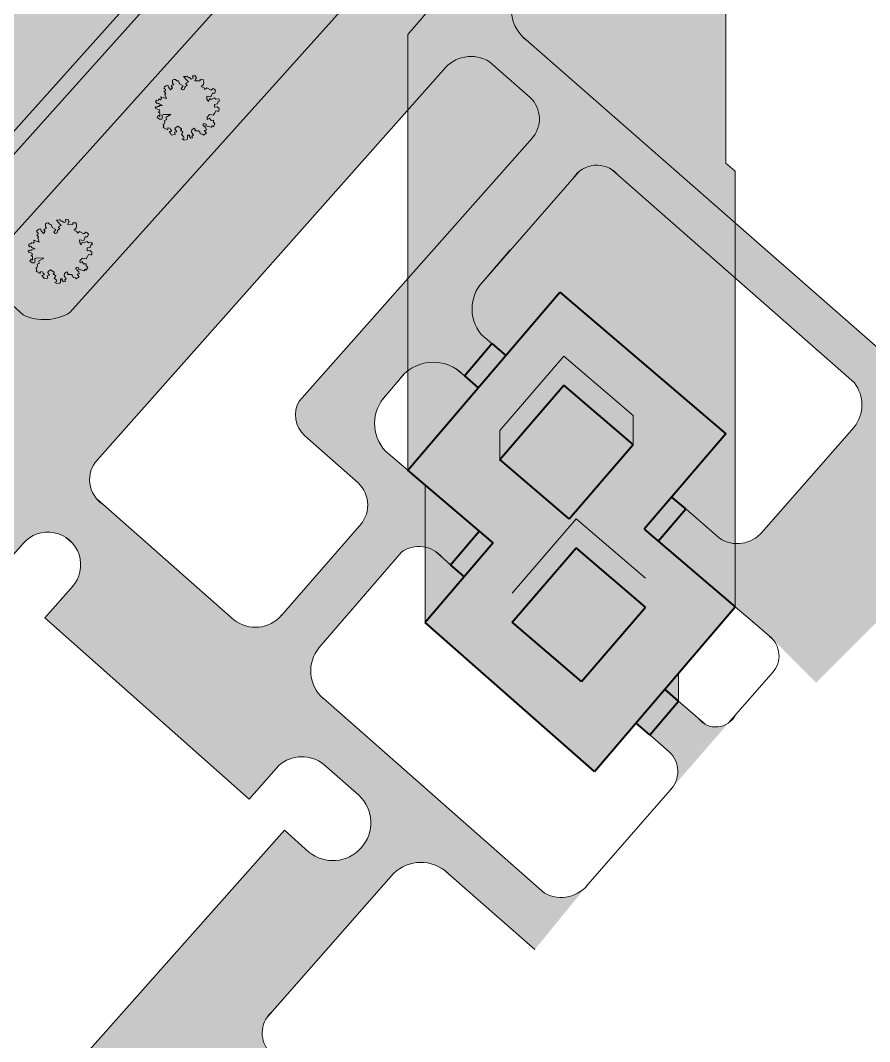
# Model space of a CAD drawing. Header units: millimetres. Extents: x 145836 to 266027, y 108786 to 206069.
# Drawn here: x 172898 to 180362, y 126078 to 135057 of the extents above; entities that cross this region are included whole.
import ezdxf

# ---------------------------------------------------------------- set-up
doc = ezdxf.new("R2010")
doc.units = ezdxf.units.MM
doc.layers.get('0').update_dxf_attribs({"color": 250})

msp = doc.modelspace()

# ---------------------------------------------------------------- hatches: boundary and pattern name
at = {"lineweight": 13, "true_color": 0xfcfcfc}
h = msp.add_hatch(color=7, dxfattribs=at)
h.set_gradient(color1=(194, 223, 180), color2=(197, 224, 184), centered=1, one_color=1, tint=0.8)
h.paths.add_polyline_path([(179772.6, 143016.4, -0.792677), (180445.3, 141647.1), (172659.1, 132974.9, 0.35594), (172704.3, 132663), (172922.2, 132467.6, 0.250858), (173333.5, 132488.7), (183710.9, 144062.1, 0.658834), (183475.1, 144519.6), (167837.7, 142487.8, 0.355396), (167538.1, 142088.4), (167590.2, 141702, 0.352882), (167946.2, 141453.4)])
at = {"lineweight": 20}
for color, points in [(254, [(181035.7, 139601), (182278.5, 141001.1), (182278.5, 142464.5), (175697, 135124.6), (175697, 133586.2), (176304.3, 134270.4), (176304.3, 134932.2), (177639.1, 136496.1), (178003.6, 136184.9), (180372.5, 138853.8, -1.023015), (180804, 138473.8), (180565.5, 138203), (182278.5, 136682.6), (182278.5, 138215.1, -0.084876), (182154.8, 138252.5), (181117.3, 139166.1, -0.388619)]), (254, [(175697, 136358.4), (175697, 137066), (172227.1, 133197.5, -0.193156), (172099.6, 133129.2), (172099.6, 132318.1, -0.265254), (172367.1, 132291.4), (172586, 132095, -0.321125), (172547.9, 131611.9), (172099.6, 131112.1), (172099.6, 129531.2), (172925.3, 130461.5, -1.009439), (173351.8, 130075.8), (173113.3, 129804.9), (174909.4, 128210.7), (175169.7, 128506.4, -0.362662), (175564.3, 128515.5), (175697, 128398.7), (175697, 128974.7), (175560.3, 129095, -0.416186), (175528.4, 129545.6), (175697, 129741.5), (175697, 130405), (175194, 129826.8, -0.403859), (174775.1, 129786.4), (173621.2, 130802.4, -0.454124), (173572.9, 131193.3), (175697, 133586.2), (175697, 135124.6), (173333.5, 132488.7, -0.250858), (172922.2, 132467.6), (172708.7, 132659, -0.362633), (172659.1, 132974.9)]), (254, [(182278.5, 135890.8), (180693.7, 134105.3), (180939, 133887.6, -0.414795), (180915.1, 133416.8), (180908.5, 133409.4), (181280.9, 133078.9, -0.417465), (181303.1, 132709.3), (180860.6, 132204, -0.442582), (180451.1, 132163.3), (179180.4, 133276.1), (179180.4, 132793.1), (180229, 131869.7, -0.342665), (180227.9, 131481.6), (179419, 130558, -0.238265), (179180.4, 130457.3), (179180.4, 129901.7), (179312.1, 129789.3), (179482.2, 129641.3, -0.034744), (179504.7, 129621.4), (179892.8, 129233.3), (181519.9, 130860.4), (181194.3, 131177.2, -0.418692), (181129.3, 131881.2), (181649.5, 132479, -0.461192), (182121.4, 132483.5), (182278.5, 132346.9), (182278.5, 132870.1), (181617.2, 133434.6, -0.439165), (181620.3, 133837.7), (181902.8, 134158.5, -0.383259), (182247.3, 134159.9), (182278.5, 134133.3)]), (252, [(178684.1, 129320.3), (178561.3, 129176.4), (178684.1, 129071.6)]), (254, [(175697, 127673.5, -0.214077), (175434.3, 127744.8), (175219.4, 127935.6), (173241.5, 125707.3), (173486.8, 125489.5, -0.423612), (173455.4, 125012.2), (173828.7, 124680.8, -0.417465), (173850.9, 124311.2), (173408.4, 123806, -0.442582), (172998.9, 123765.3), (172099.6, 124552.8), (172099.6, 123798.8), (173073.1, 122869.6, -0.569384), (173034.8, 122578.2), (172099.6, 122261.9), (172099.6, 121896.6), (173387.8, 122341.5, -0.166921), (173637.1, 122317.7), (173831.8, 122131.9), (174148.3, 122387.2), (173822.7, 122703.9, -0.418692), (173757.8, 123407.9), (174285.7, 124014.7, -0.449621), (174749.8, 124010.3), (174938, 123846.5), (175190, 124155.2), (174245.6, 124961.3, -0.439165), (174248.7, 125364.4), (174531.2, 125685.2, -0.383259), (174875.7, 125686.6), (175258.1, 125360.3), (175494.6, 125637.4), (175094.5, 125978.9, -0.41887), (175101.4, 126332.8), (175697, 127009.2)])]:
    msp.add_hatch(color=color, dxfattribs=at).paths.add_polyline_path(points)
at = {"lineweight": 20, "true_color": 0xfff1c7}
msp.add_hatch(color=254, dxfattribs=at).paths.add_polyline_path([(171952.1, 135614.8), (171814.8, 135752.2), (170709.2, 134522.7), (169688.1, 135475.8, -0.350965), (169742.2, 135847.6), (171272.5, 137553.7), (171272.5, 137755.7), (169613.4, 135906, 0.029779), (169582.5, 135862.3), (169603.6, 135842.4), (169603.6, 135362), (171964, 133165.1, 0.374766), (172218.2, 133187.6), (175713.5, 137084.5, 0.396719), (175675, 137359.3), (174347.7, 138596.2), (174347.7, 138412.7), (175590.5, 137250.2, -0.195134), (175595.2, 137154.6), (174235.6, 135638.8), (173944.2, 135910.5), (173690.5, 135641.2), (173987, 135361.7), (172112.1, 133271.4, -0.357311), (172054.2, 133268.8), (170851.3, 134390)])
at = {"lineweight": 20}
h = msp.add_hatch(color=256, dxfattribs=at)
h.set_gradient(color1=(194, 223, 180), color2=(197, 224, 184), centered=1, one_color=1, tint=0.8)
h.paths.add_polyline_path([(171272.5, 136404.7), (171272.5, 137553.7), (169706.7, 135808.1, 0.302025), (169688.1, 135475.8), (170709.2, 134522.7), (171814.8, 135752.2), (171814.8, 135893.7)])
h.paths.add_polyline_path([(172024.8, 135695.8), (170851.3, 134390), (172054.2, 133268.8, 0.357311), (172112.1, 133271.4), (173987, 135361.7), (173690.5, 135641.2), (173689, 135639.7), (173594, 135732.1), (173490.7, 135621.4), (173535.2, 135578.3), (173196.9, 135219.3), (172570.1, 135182)])
h = msp.add_hatch(color=252, dxfattribs=at)
h.paths.add_polyline_path([(177349.4, 134879.6, -0.388749), (177269.5, 135357.9), (178003.6, 136184.9), (177639.1, 136496.1), (176304.3, 134932.2), (176304.3, 134270.4), (176616.2, 134621.8, -0.383659), (177022.3, 134693.4), (177366.6, 134390.1, -0.430525), (177391.7, 134016.6), (176304.3, 132789.5), (176304.3, 131976.3, -0.385258), (176800.5, 131933.1), (177042.1, 132216.2), (176948.1, 132296.4, -0.404893), (176988, 132785.4), (177760.6, 133673.5, -0.487201), (178141.2, 133708.1), (179180.4, 132793.1), (179180.4, 133276.1)])
h.paths.add_polyline_path([(179180.4, 133276.1), (179180.4, 133730.9), (179097.7, 133801.5), (179097.7, 135251.1), (178003.6, 136184.9), (177269.5, 135357.9, 0.357128), (177319.5, 134905.9)])
h.paths.add_polyline_path([(177398.9, 134024.7, 0.399929), (177378.7, 134379.5), (177022.3, 134693.4, 0.348428), (176641.6, 134650.5), (176304.3, 134270.4), (176304.3, 132789.5)], flags=17)
h = msp.add_hatch(color=252, dxfattribs=at)
h.paths.add_polyline_path([(178107, 133738.2, 0.348149), (177805.9, 133725.6), (176925.8, 132713.9, 0.328397), (176948.1, 132296.4), (177042.1, 132216.2), (177164.9, 132111.3), (177639.1, 132666.9), (179097.7, 131421.9), (178623.5, 130866.3), (178746.3, 130761.5), (179042.6, 130503.7, 0.128715), (179180.4, 130457.3), (179180.4, 132793.1)])
h.paths.add_polyline_path([(176800.5, 131933.1), (176735.4, 131988.7, 0.320252), (176304.3, 131976.3), (176304.3, 131103), (176923.3, 131828.3)])
h = msp.add_hatch(color=254, dxfattribs=at)
h.paths.add_polyline_path([(176304.3, 131976.3), (176304.3, 132789.5), (175697, 132104.2), (175697, 131140.3), (175866.2, 130990.3, -0.428556), (175869, 130602.7), (175697, 130405), (175697, 129741.5), (176246.8, 130380.7, -0.213913), (176457.1, 130425.4), (176457.1, 130972.5), (176304.3, 131103), (176108, 131270.6, -0.401806), (176110.3, 131758.6), (176220.7, 131887.9, -0.082513)])
h.paths.add_polyline_path([(175697, 132104.2), (175350.7, 131713.5, 0.359455), (175398.1, 131405.1), (175697, 131140.3)])
h.paths.add_polyline_path([(179123.1, 128879.7, -0.405792), (178856.6, 128921.6), (178684.1, 129071.6), (178430.7, 128774.7), (178601.4, 128626.3, -0.384406), (178628.6, 128311.4)])
h.paths.add_polyline_path([(175697, 128974.7), (175697, 128398.7), (175873.3, 128243.4, -0.622615), (175697, 127673.5), (175697, 127009.2), (176178.4, 127555.9, -0.399519), (176651, 127561.9), (177418.5, 126886.2), (177868.1, 127437.2, -0.333794), (177505.5, 127382.2)])
at = {"lineweight": 20, "true_color": 0xb5b5b5}
h = msp.add_hatch(color=253, dxfattribs=at)
h.paths.add_polyline_path([(177675.1, 131849.6), (177113.3, 131195.4), (177723, 130674.9), (178284.9, 131329.1)], flags=16)
h.paths.add_polyline_path([(177782.4, 130419.6), (177220.5, 129765.4), (177830.3, 129244.9), (178392.1, 129899.1)], flags=16)
h.paths.add_polyline_path([(177054.7, 130462.4), (176457.1, 129762.3), (177943.5, 128452.6), (179180.4, 129901.7), (178381.9, 130583.3), (179097.7, 131421.9), (177639.1, 132666.9), (176304.3, 131103)])
h.paths.add_polyline_path([(177723, 130674.9), (178284.9, 131329.1), (178284.9, 131583.9), (177675.1, 132104.4), (177113.3, 131450.2), (177113.3, 131195.4)], flags=16)
h.paths.add_polyline_path([(177782.4, 130419.6), (178392.1, 129899.1), (177830.3, 129244.9), (177220.5, 129765.4)], flags=0)
at = {"lineweight": 20}
h = msp.add_hatch(color=252, dxfattribs=at)
h.paths.add_polyline_path([(177164.9, 132111.3), (177042.1, 132216.2), (176800.5, 131933.1), (176922.6, 131827.5)])
h.paths.add_polyline_path([(178746.3, 130761.5), (178623.5, 130866.3), (178381.9, 130583.3), (178504.7, 130478.5)])
h.paths.add_polyline_path([(179180.4, 130457.3, -0.128715), (179042.6, 130503.7), (178746.3, 130761.5), (178504.7, 130478.5), (179180.4, 129901.7)])
h.paths.add_polyline_path([(176457.1, 130972.5), (176457.1, 130425.4, -0.167815), (176603.9, 130336.5), (176678.5, 130270.4), (176931.9, 130567.3)])
h.paths.add_polyline_path([(176678.5, 130270.4), (176544.3, 130389.3, 0.090487), (176457.1, 130425.4), (176457.1, 129762.3), (176801.4, 130165.6)])
h.paths.add_polyline_path([(177054.7, 130462.4), (176931.9, 130567.3), (176678.5, 130270.4), (176801.4, 130165.6)])
h = msp.add_hatch(color=252, dxfattribs=at)
h.paths.add_polyline_path([(177675.1, 132104.4), (177113.3, 131450.2), (177113.3, 131195.4), (177675.1, 131849.6), (178284.9, 131329.1), (178284.9, 131583.9)])
h.paths.add_polyline_path([(177782.4, 130674.4), (177220.5, 130020.2), (177220.5, 129765.4), (177782.4, 130419.6), (178392.1, 129899.1), (178392.1, 130153.9)])
at = {"lineweight": 40, "true_color": 0xb5b5b5}
msp.add_hatch(color=253, dxfattribs=at).paths.add_polyline_path([(178684.1, 129071.6), (178561.3, 129176.4), (178307.9, 128879.6), (178430.8, 128774.7)])

# ---------------------------------------------------------------- linework, layer by layer
at = {"lineweight": 20}
for p, q in [((173333.5, 132488.7), (183695.3, 144044.7)), ((172659.1, 132974.9), (180604.1, 141823.9)), ((172218.2, 133187.6), (175713.5, 137084.5)), ((172112.1, 133271.4), (173987, 135361.7)), ((177319.5, 134905.9), (180457.4, 132157.8)), ((177022.3, 134693.4), (177378.7, 134379.5)), ((173571.6, 131191.8), (176641.6, 134650.5)), ((175350.7, 131713.5), (177398.9, 134024.7)), ((176925.8, 132713.9), (177805.9, 133725.6)), ((178107, 133738.2), (180229, 131869.7)), ((176925.8, 132713.9), (177203.2, 133039)), ((172922.2, 132467.6), (172704.3, 132663)), ((177042.1, 132216.2), (176948.1, 132296.4)), ((176081.8, 131725.2), (176275.4, 131952)), ((176800.5, 131933.1), (176735.4, 131988.7)), ((179413.2, 130551.3), (180227.9, 131481.6)), ((175866.2, 130990.3), (175398.1, 131405.1)), ((176304.3, 131103), (176108, 131270.6)), ((173571.6, 130846.1), (174775.1, 129786.4)), ((178746.3, 130761.5), (179042.6, 130503.7)), ((175190.4, 129822.7), (175899.4, 130637.6)), ((173297.3, 130511.6), (173359.5, 130456.8)), ((169817.3, 126959.8), (172925.3, 130461.5)), ((175525.2, 129541.9), (176246.8, 130380.7)), ((176678.5, 130270.4), (176544.3, 130389.3)), ((176801.4, 130165.6), (176660.7, 130285.6)), ((173113.3, 129804.9), (173360.5, 130085.6)), ((179312.1, 129789.3), (179180.4, 129901.7)), ((174909.4, 128210.7), (173113.3, 129804.9)), ((179312.1, 129789.3), (179502.2, 129623.9)), ((179123.1, 128879.7), (179517.8, 129333.4)), ((175555.3, 129099.4), (177505.5, 127382.2)), ((178684.1, 129071.6), (178917.7, 128868.4)), ((178429.9, 128775.4), (178601.4, 128626.3)), ((174909.4, 128210.7), (175169.7, 128506.4)), ((175564.3, 128515.5), (175873.3, 128243.4)), ((177868.1, 127437.2), (178628.6, 128311.4)), ((173241.5, 125707.3), (175219.4, 127935.6)), ((175434.3, 127744.8), (175219.4, 127935.6)), ((175071.6, 126299), (176178.4, 127555.9)), ((175071.6, 126299), (176178.4, 127555.9)), ((176637.9, 127573.5), (177418.5, 126886.2))]:
    msp.add_line(p, q, dxfattribs=at)
at = {"color": 252, "lineweight": 20}
for p, q in [((177639.1, 136496.1), (176304.3, 134932.2)), ((179180.4, 133730.9), (179097.7, 133801.5)), ((177113.3, 131450.2), (177675.1, 132104.4)), ((178284.9, 131583.9), (177675.1, 132104.4)), ((178284.9, 131329.1), (178284.9, 131583.9)), ((177113.3, 131195.4), (177113.3, 131450.2)), ((177220.5, 130020.2), (177782.4, 130674.4)), ((178392.1, 130153.9), (177782.4, 130674.4))]:
    msp.add_line(p, q, dxfattribs=at)
at = {"color": 252, "lineweight": 9}
for p, q in [((179097.7, 133801.5), (179097.7, 135251.1)), ((176304.3, 131103), (176304.3, 134932.2)), ((179180.4, 129901.7), (179180.4, 133730.9)), ((176457.1, 129762.3), (176457.1, 130972.5)), ((178684.1, 129071.6), (178684.1, 129320.3))]:
    msp.add_line(p, q, dxfattribs=at)
at = {"lineweight": 13}
for p, q in [((174245.9, 134537.9), (174236.4, 134531.9)), ((174236.4, 134531.9), (174236.4, 134505.7)), ((174260.2, 134539.1), (174245.9, 134537.9)), ((174273.3, 134527.2), (174260.2, 134539.1)), ((174286.4, 134524.8), (174273.3, 134527.2)), ((174295.9, 134498.6), (174286.4, 134524.8)), ((174357.9, 134565.3), (174332.9, 134562.9)), ((174332.9, 134562.9), (174362.7, 134528.4)), ((174374.6, 134517.6), (174350.8, 134505.7)), ((174366.2, 134566.5), (174357.9, 134565.3)), ((174362.7, 134528.4), (174374.6, 134517.6)), ((174372.2, 134555.7), (174366.2, 134566.5)), ((174384.1, 134554.5), (174372.2, 134555.7)), ((174399.6, 134541.5), (174384.1, 134554.5)), ((174416.3, 134548.6), (174399.6, 134541.5)), ((174434.2, 134571.2), (174411.5, 134568.8)), ((174411.5, 134568.8), (174416.3, 134548.6)), ((174431.8, 134524.8), (174437.7, 134541.5)), ((174459.2, 134527.2), (174431.8, 134524.8)), ((174446.1, 134551), (174434.2, 134571.2)), ((174437.7, 134541.5), (174446.1, 134551)), ((174478.3, 134524.8), (174459.2, 134527.2)), ((174505.7, 134539.1), (174477.1, 134540.3)), ((174477.1, 134540.3), (174478.3, 134524.8)), ((174510.4, 134512.9), (174505.7, 134539.1)), ((174506.9, 134493.8), (174510.4, 134512.9)), ((174163.7, 134473.6), (174158.9, 134462.9)), ((174158.9, 134462.9), (174172, 134449.8)), ((174173.2, 134439.1), (174160.1, 134434.3)), ((174160.1, 134434.3), (174175.6, 134415.3)), ((174175.6, 134481.9), (174163.7, 134473.6)), ((174172, 134449.8), (174173.2, 134439.1)), ((174179.2, 134483.1), (174175.6, 134481.9)), ((174193.5, 134486.7), (174179.2, 134483.1)), ((174199.4, 134470), (174193.5, 134486.7)), ((174218.5, 134447.4), (174199.4, 134470)), ((174230.4, 134459.3), (174218.5, 134447.4)), ((174229.2, 134484.3), (174222.1, 134478.4)), ((174222.1, 134478.4), (174235.2, 134465.3)), ((174247.1, 134493.8), (174229.2, 134484.3)), ((174235.2, 134465.3), (174230.4, 134459.3)), ((174236.4, 134505.7), (174247.1, 134493.8)), ((174328.1, 134480.7), (174295.9, 134498.6)), ((174311.4, 134458.1), (174328.1, 134480.7)), ((174322.2, 134446.2), (174311.4, 134458.1)), ((174340, 134453.4), (174322.2, 134446.2)), ((174342.4, 134471.2), (174340, 134453.4)), ((174362.7, 134489.1), (174342.4, 134471.2)), ((174350.8, 134505.7), (174351.9, 134499.8)), ((174351.9, 134499.8), (174362.7, 134489.1)), ((174487.8, 134476), (174506.9, 134493.8)), ((174509.2, 134464.1), (174487.8, 134476)), ((174512.8, 134465.3), (174509.2, 134464.1)), ((174517.6, 134448.6), (174512.8, 134465.3)), ((174528.3, 134454.5), (174517.6, 134448.6)), ((174535.5, 134464.1), (174528.3, 134454.5)), ((174574.8, 134443.8), (174535.5, 134464.1)), ((174592.7, 134458.1), (174574.8, 134443.8)), ((174604.6, 134453.4), (174592.7, 134458.1)), ((174614.1, 134441.4), (174604.6, 134453.4)), ((174605.8, 134416.4), (174614.1, 134441.4)), ((174094.7, 134355.5), (174086.5, 134342.1)), ((174086.5, 134342.1), (174100.7, 134328)), ((174111.1, 134354), (174094.7, 134355.5)), ((174100.7, 134328), (174111.1, 134331)), ((174114.8, 134366.7), (174111.1, 134354)), ((174111.1, 134331), (174117.8, 134323.5)), ((174128.2, 134360), (174114.8, 134366.7)), ((174137.1, 134370.4), (174128.2, 134360)), ((174182.1, 134370.3), (174133.5, 134386.6)), ((174133.5, 134386.6), (174137.1, 134370.4)), ((174175.6, 134415.3), (174168.4, 134406.9)), ((174168.4, 134406.9), (174182.1, 134370.3)), ((174537.8, 134365.3), (174535.5, 134390.3)), ((174535.5, 134390.3), (174572.4, 134384.3)), ((174551, 134345), (174537.8, 134365.3)), ((174560.5, 134371.2), (174551, 134345)), ((174574.8, 134362.9), (174560.5, 134371.2)), ((174572.4, 134384.3), (174586.7, 134416.4)), ((174602.2, 134377.2), (174574.8, 134362.9)), ((174586.7, 134416.4), (174605.8, 134416.4)), ((174615.3, 134365.3), (174602.2, 134377.2)), ((174642.7, 134366.4), (174615.3, 134365.3)), ((174630.8, 134322.4), (174636.8, 134343.8)), ((174636.8, 134343.8), (174651.1, 134351)), ((174651.1, 134351), (174642.7, 134366.4)), ((174094, 134293), (174083.5, 134296)), ((174083.5, 134296), (174087.2, 134283.4)), ((174087.2, 134283.4), (174103.6, 134277.4)), ((174102.9, 134299.7), (174094, 134293)), ((174115.5, 134300.5), (174102.9, 134299.7)), ((174103.6, 134277.4), (174116.3, 134274.4)), ((174122.3, 134258.1), (174109.6, 134253.6)), ((174109.6, 134253.6), (174123.7, 134242.4)), ((174119.3, 134309.4), (174115.5, 134300.5)), ((174116.3, 134274.4), (174122.3, 134258.1)), ((174117.8, 134323.5), (174146.2, 134310.3)), ((174146.2, 134310.3), (174119.3, 134309.4)), ((174123.7, 134242.4), (174123, 134210.9)), ((174593.2, 134224.3), (174605.8, 134245.1)), ((174603.4, 134318.8), (174630.8, 134322.4)), ((174604.6, 134293.8), (174603.4, 134318.8)), ((174627.2, 134297.4), (174604.6, 134293.8)), ((174605.8, 134245.1), (174614.8, 134262.2)), ((174614.8, 134262.2), (174631.9, 134257.8)), ((174643.9, 134281.9), (174627.2, 134297.4)), ((174631.9, 134257.8), (174643.1, 134258.5)), ((174643.1, 134258.5), (174643.9, 134281.9)), ((174109.6, 134219.9), (174100.7, 134202.8)), ((174100.7, 134202.8), (174120.8, 134189.4)), ((174123, 134210.9), (174109.6, 134219.9)), ((174120.8, 134189.4), (174140.9, 134188.6)), ((174140.9, 134188.6), (174146.1, 134206.5)), ((174141.6, 134222.8), (174158, 134231)), ((174146.1, 134206.5), (174141.6, 134222.8)), ((174158, 134231), (174221.4, 134230.2)), ((174166.2, 134161.8), (174161, 134147)), ((174185.6, 134184.9), (174163.2, 134176)), ((174163.2, 134176), (174166.2, 134161.8)), ((174221.4, 134230.2), (174176.6, 134204.2)), ((174176.6, 134204.2), (174185.6, 134184.9)), ((174502.3, 134138), (174507.5, 134149.9)), ((174507.5, 134149.9), (174530.6, 134143.9)), ((174538.8, 134207.2), (174561.2, 134229.5)), ((174541, 134187.1), (174538.8, 134207.2)), ((174563.4, 134199), (174541, 134187.1)), ((174560.4, 134197.5), (174563.4, 134199)), ((174575.3, 134176.7), (174560.4, 134197.5)), ((174561.2, 134229.5), (174579, 134226.5)), ((174578.3, 134178.2), (174575.3, 134176.7)), ((174595.4, 134179.6), (174578.3, 134178.2)), ((174579, 134226.5), (174593.2, 134224.3)), ((174594.7, 134161.8), (174595.4, 134179.6)), ((174608.1, 134148.4), (174594.7, 134161.8)), ((174161, 134147), (174152.8, 134141.7)), ((174152.8, 134141.7), (174159.5, 134128.3)), ((174159.5, 134128.3), (174153.5, 134118.7)), ((174153.5, 134118.7), (174159.5, 134112)), ((174159.5, 134112), (174171.4, 134107.5)), ((174171.4, 134107.5), (174190.8, 134095.6)), ((174190.8, 134095.6), (174193.8, 134100.8)), ((174193.8, 134100.8), (174195.3, 134112.7)), ((174195.3, 134112.7), (174211.6, 134109)), ((174229.5, 134084.4), (174204.9, 134077.8)), ((174204.9, 134077.8), (174213.1, 134068.8)), ((174211.6, 134109), (174216.8, 134097.1)), ((174213.1, 134068.8), (174225.1, 134049.3)), ((174216.8, 134097.1), (174229.5, 134084.4)), ((174251.2, 134074.6), (174272, 134078.4)), ((174257.9, 134053.8), (174251.2, 134074.6)), ((174256.4, 134103.7), (174260.9, 134113.3)), ((174272, 134078.4), (174256.4, 134103.7)), ((174260.9, 134113.3), (174281, 134126)), ((174281, 134126), (174313.7, 134105.1)), ((174313, 134098.5), (174304.8, 134091.8)), ((174304.8, 134091.8), (174326.4, 134073.2)), ((174313.7, 134105.1), (174313, 134098.5)), ((174321.2, 134063.5), (174314.5, 134054.6)), ((174326.4, 134073.2), (174321.2, 134063.5)), ((174402.4, 134073.2), (174404.6, 134094)), ((174418.8, 134048.6), (174402.4, 134073.2)), ((174404.6, 134094), (174425.5, 134108.9)), ((174425.5, 134108.9), (174436.6, 134095.5)), ((174436.6, 134095.5), (174430.7, 134086.5)), ((174430.7, 134086.5), (174464.2, 134085.1)), ((174464.2, 134085.1), (174475.4, 134076.1)), ((174475.4, 134076.1), (174479.1, 134059)), ((174518, 134121.6), (174502.3, 134138)), ((174506.6, 134047.9), (174532.9, 134064.3)), ((174514.2, 134088.1), (174533.6, 134091.8)), ((174532.9, 134064.3), (174514.2, 134088.1)), ((174529.1, 134110.4), (174518, 134121.6)), ((174530.6, 134143.9), (174527.6, 134131.3)), ((174527.6, 134131.3), (174576.1, 134117.1)), ((174533.6, 134091.8), (174529.1, 134110.4)), ((174576.1, 134117.1), (174584.2, 134131.3)), ((174584.2, 134131.3), (174593.9, 134122.3)), ((174593.9, 134122.3), (174608.1, 134148.4)), ((174225.1, 134049.3), (174257.9, 134053.8)), ((174314.5, 134054.6), (174332.4, 134035.2)), ((174336.1, 134025.5), (174320.4, 134015.1)), ((174320.4, 134015.1), (174336.8, 134005.4)), ((174332.4, 134035.2), (174336.1, 134025.5)), ((174336.8, 134005.4), (174364.4, 134010.6)), ((174364.4, 134010.6), (174367.4, 134019.6)), ((174367.4, 134019.6), (174367.4, 134048.6)), ((174367.4, 134048.6), (174387.5, 134047.1)), ((174387.5, 134047.1), (174380.8, 134038.2)), ((174380.8, 134038.2), (174395.7, 134022.6)), ((174395.7, 134022.6), (174412, 134025.5)), ((174406.1, 134038.9), (174418.8, 134048.6)), ((174412, 134025.5), (174406.1, 134038.9)), ((174479.1, 134059), (174501.4, 134056.8)), ((174501.4, 134056.8), (174506.6, 134047.9)), ((173127.5, 133275.2), (173118, 133269.3)), ((173118, 133269.3), (173118, 133243.1)), ((173141.8, 133276.4), (173127.5, 133275.2)), ((173155, 133264.5), (173141.8, 133276.4)), ((173168.1, 133262.1), (173155, 133264.5)), ((173177.6, 133235.9), (173168.1, 133262.1)), ((173239.6, 133302.6), (173214.5, 133300.2)), ((173214.5, 133300.2), (173244.3, 133265.7)), ((173256.2, 133255), (173232.4, 133243.1)), ((173247.9, 133303.8), (173239.6, 133302.6)), ((173244.3, 133265.7), (173256.2, 133255)), ((173253.9, 133293.1), (173247.9, 133303.8)), ((173265.8, 133291.9), (173253.9, 133293.1)), ((173281.3, 133278.8), (173265.8, 133291.9)), ((173298, 133285.9), (173281.3, 133278.8)), ((173315.8, 133308.6), (173293.2, 133306.2)), ((173293.2, 133306.2), (173298, 133285.9)), ((173313.4, 133262.1), (173319.4, 133278.8)), ((173340.9, 133264.5), (173313.4, 133262.1)), ((173327.7, 133288.3), (173315.8, 133308.6)), ((173319.4, 133278.8), (173327.7, 133288.3)), ((173359.9, 133262.1), (173340.9, 133264.5)), ((173387.3, 133276.4), (173358.7, 133277.6)), ((173358.7, 133277.6), (173359.9, 133262.1)), ((173392.1, 133250.2), (173387.3, 133276.4)), ((173045.3, 133210.9), (173040.6, 133200.2)), ((173040.6, 133200.2), (173053.7, 133187.1)), ((173054.9, 133176.4), (173041.7, 133171.6)), ((173041.7, 133171.6), (173057.2, 133152.6)), ((173057.2, 133219.3), (173045.3, 133210.9)), ((173053.7, 133187.1), (173054.9, 133176.4)), ((173060.8, 133220.5), (173057.2, 133219.3)), ((173075.1, 133224), (173060.8, 133220.5)), ((173081.1, 133207.4), (173075.1, 133224)), ((173100.1, 133184.7), (173081.1, 133207.4)), ((173112.1, 133196.7), (173100.1, 133184.7)), ((173110.9, 133221.7), (173103.7, 133215.7)), ((173103.7, 133215.7), (173116.8, 133202.6)), ((173128.7, 133231.2), (173110.9, 133221.7)), ((173116.8, 133202.6), (173112.1, 133196.7)), ((173118, 133243.1), (173128.7, 133231.2)), ((173209.8, 133218.1), (173177.6, 133235.9)), ((173193.1, 133195.5), (173209.8, 133218.1)), ((173203.8, 133183.6), (173193.1, 133195.5)), ((173221.7, 133190.7), (173203.8, 133183.6)), ((173224.1, 133208.6), (173221.7, 133190.7)), ((173244.3, 133226.4), (173224.1, 133208.6)), ((173232.4, 133243.1), (173233.6, 133237.1)), ((173233.6, 133237.1), (173244.3, 133226.4)), ((173369.5, 133213.3), (173388.5, 133231.2)), ((173390.9, 133201.4), (173369.5, 133213.3)), ((173388.5, 133231.2), (173392.1, 133250.2)), ((173394.5, 133202.6), (173390.9, 133201.4)), ((173399.2, 133185.9), (173394.5, 133202.6)), ((173410, 133191.9), (173399.2, 133185.9)), ((173417.1, 133201.4), (173410, 133191.9)), ((173456.4, 133181.2), (173417.1, 133201.4)), ((173474.3, 133195.5), (173456.4, 133181.2)), ((173486.2, 133190.7), (173474.3, 133195.5)), ((173495.8, 133178.8), (173486.2, 133190.7)), ((173487.4, 133153.8), (173495.8, 133178.8)), ((172976.4, 133092.9), (172968.2, 133079.5)), ((172968.2, 133079.5), (172982.3, 133065.3)), ((172992.7, 133091.4), (172976.4, 133092.9)), ((172996.5, 133104), (172992.7, 133091.4)), ((173009.9, 133097.3), (172996.5, 133104)), ((173018.8, 133107.8), (173009.9, 133097.3)), ((173063.8, 133107.7), (173015.1, 133123.9)), ((173015.1, 133123.9), (173018.8, 133107.8)), ((173057.2, 133152.6), (173050.1, 133144.3)), ((173050.1, 133144.3), (173063.8, 133107.7)), ((173419.5, 133102.6), (173417.1, 133127.6)), ((173417.1, 133127.6), (173454.1, 133121.6)), ((173432.6, 133082.4), (173419.5, 133102.6)), ((173442.1, 133108.6), (173432.6, 133082.4)), ((173456.4, 133100.2), (173442.1, 133108.6)), ((173454.1, 133121.6), (173468.4, 133153.8)), ((173483.9, 133114.5), (173456.4, 133100.2)), ((173468.4, 133153.8), (173487.4, 133153.8)), ((173497, 133102.6), (173483.9, 133114.5)), ((173524.4, 133103.8), (173497, 133102.6)), ((173512.5, 133059.7), (173518.4, 133081.2)), ((173518.4, 133081.2), (173532.7, 133088.3)), ((173532.7, 133088.3), (173524.4, 133103.8)), ((172975.6, 133030.4), (172965.2, 133033.4)), ((172965.2, 133033.4), (172968.9, 133020.7)), ((172968.9, 133020.7), (172985.3, 133014.8)), ((172984.5, 133037.1), (172975.6, 133030.4)), ((172982.3, 133065.3), (172992.7, 133068.3)), ((172997.2, 133037.8), (172984.5, 133037.1)), ((172985.3, 133014.8), (172998, 133011.8)), ((173003.9, 132995.4), (172991.2, 132990.9)), ((172991.2, 132990.9), (173005.4, 132979.8)), ((172992.7, 133068.3), (172999.4, 133060.9)), ((173000.9, 133046.7), (172997.2, 133037.8)), ((172998, 133011.8), (173003.9, 132995.4)), ((172999.4, 133060.9), (173027.8, 133047.6)), ((173027.8, 133047.6), (173000.9, 133046.7)), ((173474.8, 132961.6), (173487.5, 132982.5)), ((173485, 133056.2), (173512.5, 133059.7)), ((173486.2, 133031.2), (173485, 133056.2)), ((173508.9, 133034.7), (173486.2, 133031.2)), ((173487.5, 132982.5), (173496.4, 132999.6)), ((173496.4, 132999.6), (173513.6, 132995.1)), ((173525.6, 133019.3), (173508.9, 133034.7)), ((173513.6, 132995.1), (173524.7, 132995.9)), ((173524.7, 132995.9), (173525.6, 133019.3)), ((172991.3, 132957.2), (172982.3, 132940.1)), ((172982.3, 132940.1), (173002.4, 132926.7)), ((173004.7, 132948.3), (172991.3, 132957.2)), ((173002.4, 132926.7), (173022.5, 132926)), ((173005.4, 132979.8), (173004.7, 132948.3)), ((173022.5, 132926), (173027.8, 132943.8)), ((173023.3, 132960.2), (173039.7, 132968.4)), ((173027.8, 132943.8), (173023.3, 132960.2)), ((173039.7, 132968.4), (173103.1, 132967.5)), ((173047.9, 132899.2), (173042.6, 132884.3)), ((173067.2, 132922.2), (173044.9, 132913.3)), ((173044.9, 132913.3), (173047.9, 132899.2)), ((173103.1, 132967.5), (173058.3, 132941.6)), ((173058.3, 132941.6), (173067.2, 132922.2)), ((173420.5, 132944.5), (173442.8, 132966.8)), ((173422.7, 132924.4), (173420.5, 132944.5)), ((173445, 132936.3), (173422.7, 132924.4)), ((173442.1, 132934.8), (173445, 132936.3)), ((173457, 132914), (173442.1, 132934.8)), ((173442.8, 132966.8), (173460.7, 132963.9)), ((173459.9, 132915.5), (173457, 132914)), ((173477.1, 132917), (173459.9, 132915.5)), ((173460.7, 132963.9), (173474.8, 132961.6)), ((173476.3, 132899.1), (173477.1, 132917)), ((173489.7, 132885.7), (173476.3, 132899.1)), ((173042.6, 132884.3), (173034.5, 132879.1)), ((173034.5, 132879.1), (173041.2, 132865.7)), ((173041.2, 132865.7), (173035.2, 132856)), ((173035.2, 132856), (173041.2, 132849.3)), ((173041.2, 132849.3), (173053.1, 132844.9)), ((173053.1, 132844.9), (173072.4, 132833)), ((173072.4, 132833), (173075.4, 132838.2)), ((173075.4, 132838.2), (173076.9, 132850.1)), ((173076.9, 132850.1), (173093.3, 132846.4)), ((173111.2, 132821.8), (173086.6, 132815.1)), ((173086.6, 132815.1), (173094.8, 132806.2)), ((173093.3, 132846.4), (173098.5, 132834.4)), ((173094.8, 132806.2), (173106.8, 132786.7)), ((173098.5, 132834.4), (173111.2, 132821.8)), ((173132.8, 132812), (173153.7, 132815.7)), ((173139.5, 132791.2), (173132.8, 132812)), ((173138, 132841), (173142.5, 132850.7)), ((173153.7, 132815.7), (173138, 132841)), ((173142.5, 132850.7), (173162.6, 132863.3)), ((173162.6, 132863.3), (173195.4, 132842.5)), ((173194.6, 132835.8), (173186.5, 132829.1)), ((173186.5, 132829.1), (173208.1, 132810.5)), ((173195.4, 132842.5), (173194.6, 132835.8)), ((173208.1, 132810.5), (173202.8, 132800.8)), ((173284, 132810.5), (173286.3, 132831.3)), ((173300.4, 132785.9), (173284, 132810.5)), ((173286.3, 132831.3), (173307.1, 132846.2)), ((173307.1, 132846.2), (173318.3, 132832.8)), ((173318.3, 132832.8), (173312.3, 132823.9)), ((173312.3, 132823.9), (173345.8, 132822.4)), ((173345.8, 132822.4), (173357, 132813.5)), ((173357, 132813.5), (173360.7, 132796.4)), ((173384, 132875.3), (173389.2, 132887.2)), ((173399.6, 132858.9), (173384, 132875.3)), ((173389.2, 132887.2), (173412.3, 132881.3)), ((173395.9, 132825.5), (173415.3, 132829.2)), ((173414.5, 132801.7), (173395.9, 132825.5)), ((173410.8, 132847.8), (173399.6, 132858.9)), ((173412.3, 132881.3), (173409.3, 132868.6)), ((173409.3, 132868.6), (173457.7, 132854.5)), ((173415.3, 132829.2), (173410.8, 132847.8)), ((173457.7, 132854.5), (173465.9, 132868.6)), ((173465.9, 132868.6), (173475.6, 132859.7)), ((173475.6, 132859.7), (173489.7, 132885.7)), ((173106.8, 132786.7), (173139.5, 132791.2)), ((173202.8, 132800.8), (173196.1, 132791.9)), ((173196.1, 132791.9), (173214, 132772.6)), ((173217.7, 132762.9), (173202.1, 132752.5)), ((173202.1, 132752.5), (173218.5, 132742.8)), ((173214, 132772.6), (173217.7, 132762.9)), ((173218.5, 132742.8), (173246, 132748)), ((173246, 132748), (173249, 132756.9)), ((173249, 132756.9), (173249, 132785.9)), ((173249, 132785.9), (173269.1, 132784.5)), ((173269.1, 132784.5), (173262.4, 132775.5)), ((173262.4, 132775.5), (173277.3, 132759.9)), ((173277.3, 132759.9), (173293.7, 132762.9)), ((173287.7, 132776.3), (173300.4, 132785.9)), ((173293.7, 132762.9), (173287.7, 132776.3)), ((173360.7, 132796.4), (173383.1, 132794.1)), ((173383.1, 132794.1), (173388.3, 132785.2)), ((173388.3, 132785.2), (173414.5, 132801.7))]:
    msp.add_line(p, q, dxfattribs=at)
at = {"lineweight": 40}
for p, q in [((176304.3, 131103), (177639.1, 132666.9)), ((177639.1, 132666.9), (179097.7, 131421.9)), ((176800.5, 131933.1), (177042.1, 132216.2)), ((177042.1, 132216.2), (177164.9, 132111.3)), ((176800.5, 131933.1), (176922.6, 131827.5)), ((177113.3, 131195.4), (177675.1, 131849.6)), ((178284.9, 131329.1), (177675.1, 131849.6)), ((179097.7, 131421.9), (178381.9, 130583.3)), ((177723, 130674.9), (178284.9, 131329.1)), ((177723, 130674.9), (177113.3, 131195.4)), ((177054.7, 130462.4), (176304.3, 131103)), ((178746.3, 130761.5), (178623.5, 130866.3)), ((178504.7, 130478.5), (178746.3, 130761.5)), ((176678.5, 130270.4), (176931.9, 130567.3)), ((178381.9, 130583.3), (179180.4, 129901.7)), ((177054.7, 130462.4), (176457.1, 129762.3)), ((177220.5, 129765.4), (177782.4, 130419.6)), ((178392.1, 129899.1), (177782.4, 130419.6)), ((176801.4, 130165.6), (176678.5, 130270.4)), ((177830.3, 129244.9), (178392.1, 129899.1)), ((177943.5, 128452.6), (179180.4, 129901.7)), ((177943.5, 128452.6), (176457.1, 129762.3)), ((177830.3, 129244.9), (177220.5, 129765.4)), ((178684.1, 129071.6), (178561.3, 129176.4)), ((178430.8, 128774.7), (178684.1, 129071.6)), ((178430.8, 128774.7), (178307.9, 128879.6))]:
    msp.add_line(p, q, dxfattribs=at)
at = {"lineweight": 20}
for centre, radius, start, end in [((177570.6, 135162.4), 359, 146.99628, 231.97037), ((176859, 134431.9), 308.2, 58.0082, 141.96715), ((177202.5, 134191.5), 257.7, 317.24503, 46.85376), ((177964.4, 133541.9), 242.6, 43.24878, 147.15031), ((177220.5, 132520.3), 352.6, 132.32968, 219.42277), ((173108.1, 132862.3), 436.3, 244.77587, 301.1059), ((176528.6, 131680.5), 371.2, 42.89261, 146.03862), ((179978.6, 131676.4), 316.4, 322.00812, 37.66727), ((176363.8, 131513.4), 352.7, 135.94339, 223.50564), ((175561.2, 131588), 245, 149.19461, 228.62767), ((173767.8, 131018.9), 261.5, 138.6255, 235.88468), ((175683, 130795.2), 267.6, 314.01536, 46.8067), ((173140.4, 130270.6), 287.5, 317.33196, 139.9392), ((179200.1, 130743.8), 287.1, 236.72814, 319.67292), ((176401.8, 130168.5), 262.9, 39.74184, 126.14445), ((174963.6, 130023.6), 303, 231.52954, 319.49664), ((179350.9, 129470.1), 215.7, 317.29064, 52.5012), ((175768.2, 129336.1), 318.4, 139.74385, 229.24019), ((179011.4, 129037.8), 193.6, 216.89687, 332.71026), ((175372.4, 128274.8), 307.8, 51.44815, 131.18323), ((178440.5, 128453.7), 235.9, 315.06592, 46.99717), ((175645, 128001.8), 332.4, 230.65491, 46.61625), ((176417.8, 127310.4), 343, 47.17599, 134.28667), ((177650.2, 127650.9), 305.2, 241.70546, 324.47866), ((175272.1, 126152.5), 248.3, 133.43644, 224.3459), ((175272.1, 126152.5), 248.3, 133.43644, 143.83471)]:
    msp.add_arc(centre, radius, start, end, dxfattribs=at)

doc.saveas('drawing.dxf')
